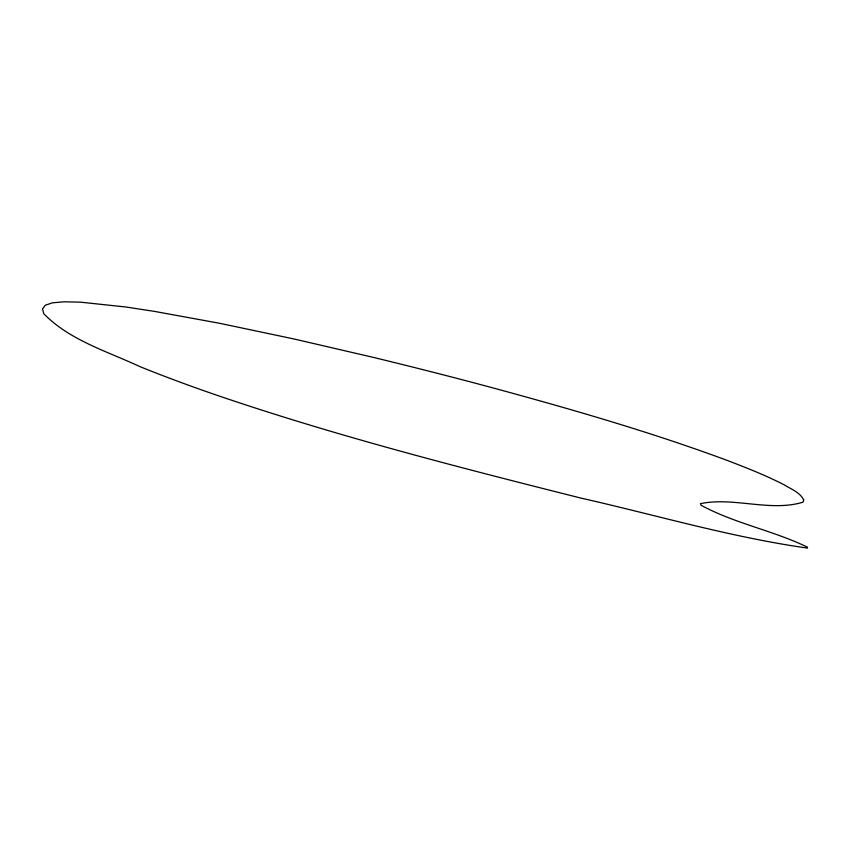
<?xml version="1.0" encoding="UTF-8"?>
<svg xmlns="http://www.w3.org/2000/svg" width="850" height="850" viewBox="0 0 850 850"><rect width="100%" height="100%" fill="white"/><g stroke="black" fill="none" stroke-linecap="round" stroke-linejoin="round"><path stroke-width="1.27" d="M803.707 499.938L803.016 502.169C770.408 512.168 733.316 496.655 700.442 503.678L701.133 505.261C734.602 523.462 773.086 530.538 807.341 547.113L807.5 548.08C731.064 537.306 656.359 515.132 581.071 498.121C457.704 467.107 334.284 435.487 213.881 394.219A523.451 70.986 13.2 0 1 139.74 366.531C106.962 351.22 69.573 340.223 43.796 313.724L42.5 308.933L45.263 305.246L52.434 302.823L64.239 301.803L80.569 302.175L125.757 306.988L153.935 311.291L219.438 323.255L293.93 338.959L373.256 357.372A541.291 59.224 13.8 0 1 491.927 387.632C571.062 409.116 649.995 431.811 726.931 460.307C746.374 467.744 765.797 475.384 784.348 484.904C791.095 489.217 800.02 492.288 803.707 499.938"/></g></svg>
